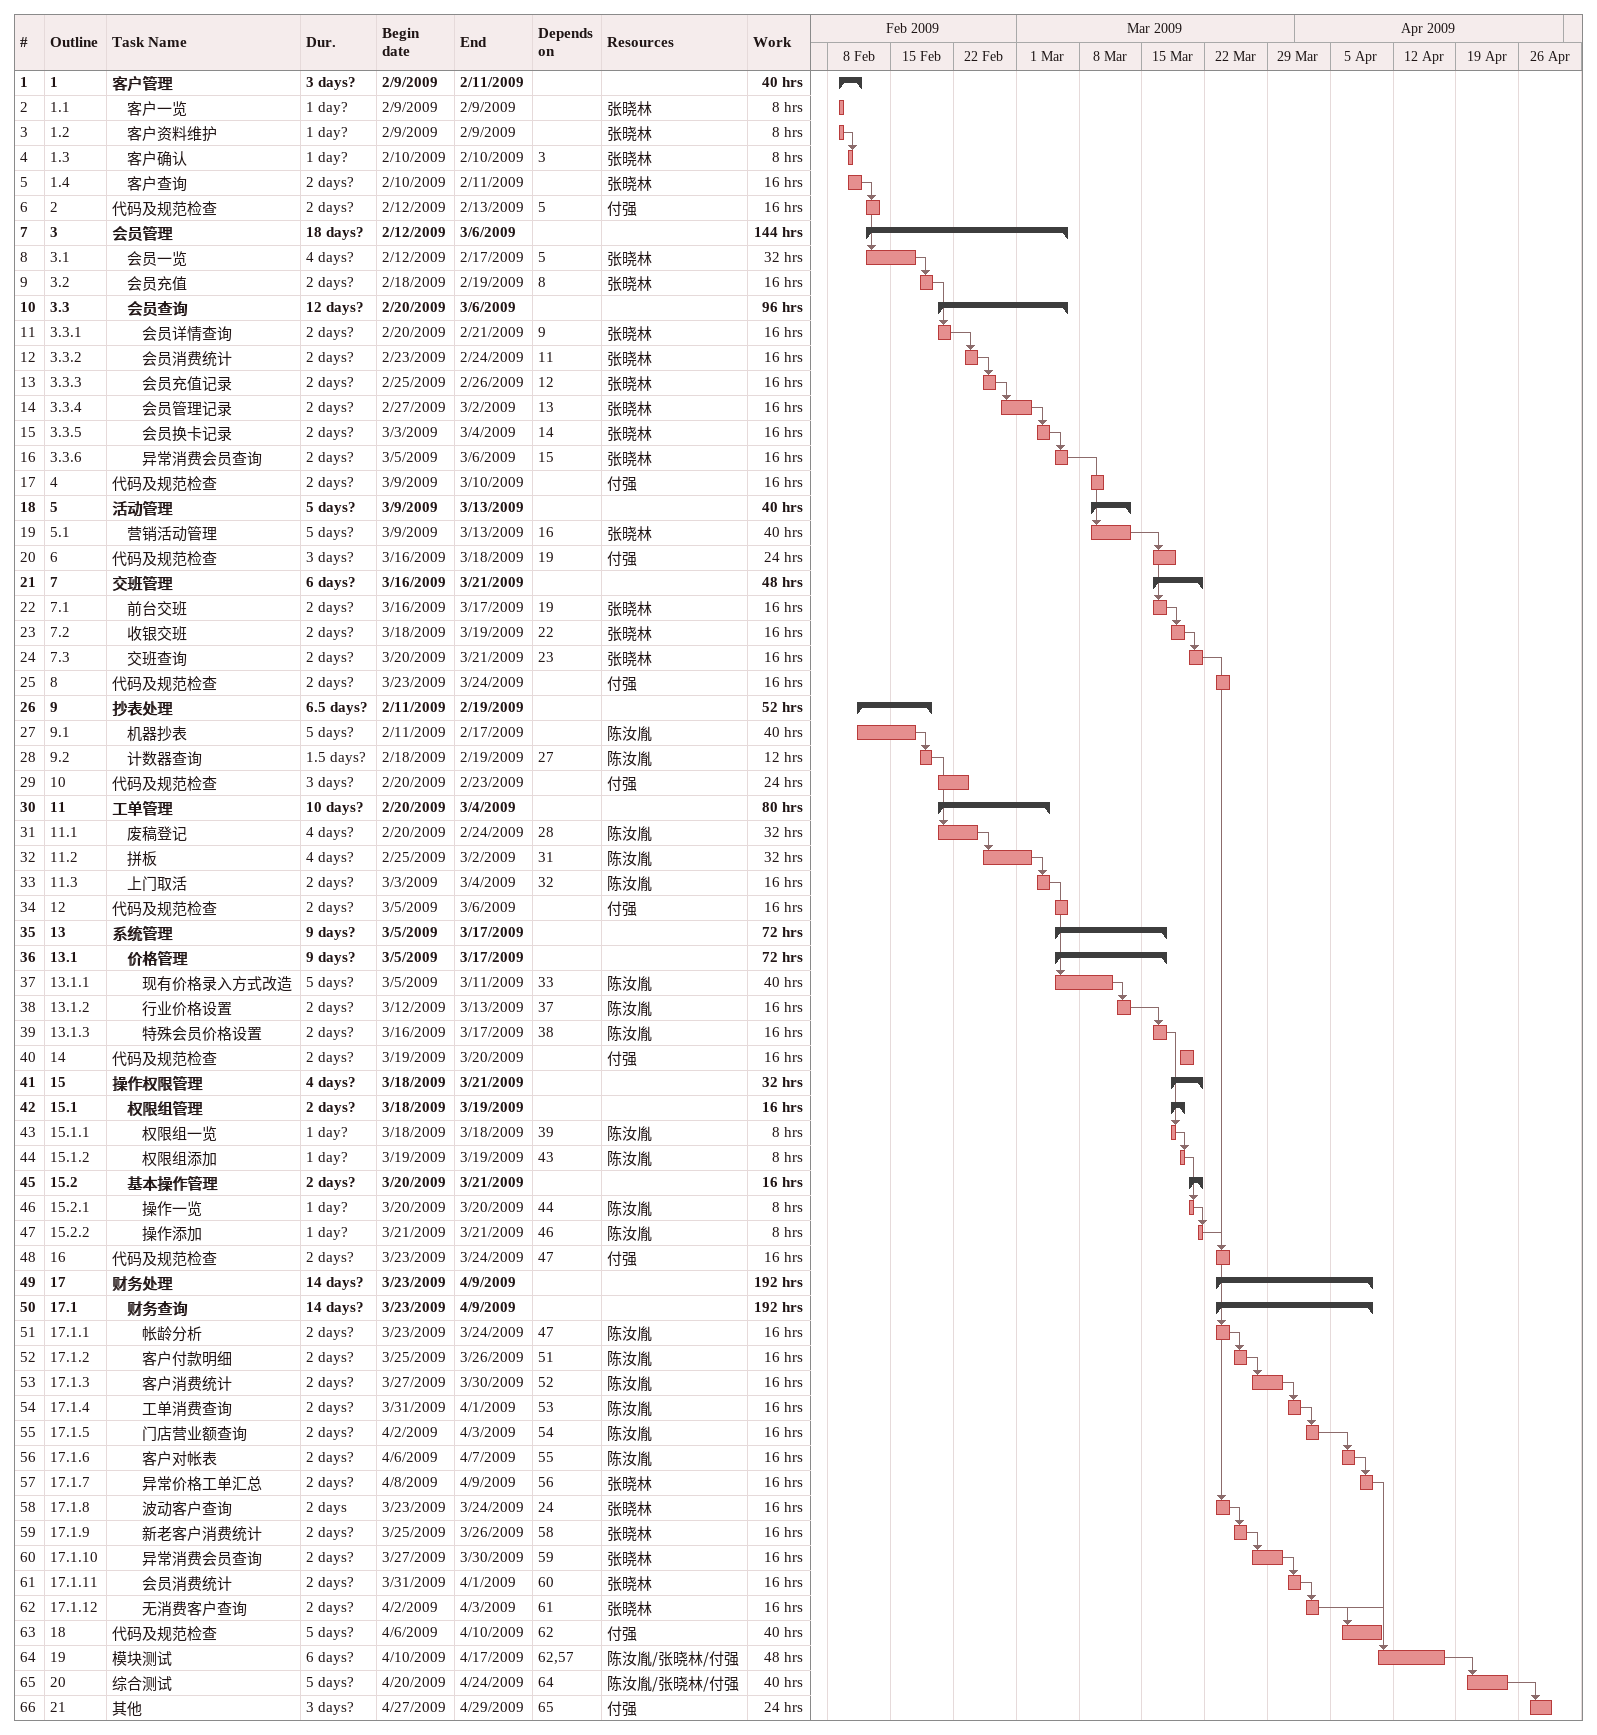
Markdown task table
| ID | WBS | Task | Duration | Start | Finish | Predecessors | Resources | Work (h) |
|---|---|---|---|---|---|---|---|---|
| 1 | 1 | **客户管理** | 3d? | 2009-02-09 | 2009-02-11 |  |  | 40 |
| 2 | 1.1 | 客户一览 | 1d? | 2009-02-09 | 2009-02-09 |  | 张晓林 | 8 |
| 3 | 1.2 | 客户资料维护 | 1d? | 2009-02-09 | 2009-02-09 |  | 张晓林 | 8 |
| 4 | 1.3 | 客户确认 | 1d? | 2009-02-10 | 2009-02-10 | 3 | 张晓林 | 8 |
| 5 | 1.4 | 客户查询 | 2d? | 2009-02-10 | 2009-02-11 |  | 张晓林 | 16 |
| 6 | 2 | 代码及规范检查 | 2d? | 2009-02-12 | 2009-02-13 | 5 | 付强 | 16 |
| 7 | 3 | **会员管理** | 18d? | 2009-02-12 | 2009-03-06 |  |  | 144 |
| 8 | 3.1 | 会员一览 | 4d? | 2009-02-12 | 2009-02-17 | 5 | 张晓林 | 32 |
| 9 | 3.2 | 会员充值 | 2d? | 2009-02-18 | 2009-02-19 | 8 | 张晓林 | 16 |
| 10 | 3.3 | **会员查询** | 12d? | 2009-02-20 | 2009-03-06 |  |  | 96 |
| 11 | 3.3.1 | 会员详情查询 | 2d? | 2009-02-20 | 2009-02-21 | 9 | 张晓林 | 16 |
| 12 | 3.3.2 | 会员消费统计 | 2d? | 2009-02-23 | 2009-02-24 | 11 | 张晓林 | 16 |
| 13 | 3.3.3 | 会员充值记录 | 2d? | 2009-02-25 | 2009-02-26 | 12 | 张晓林 | 16 |
| 14 | 3.3.4 | 会员管理记录 | 2d? | 2009-02-27 | 2009-03-02 | 13 | 张晓林 | 16 |
| 15 | 3.3.5 | 会员换卡记录 | 2d? | 2009-03-03 | 2009-03-04 | 14 | 张晓林 | 16 |
| 16 | 3.3.6 | 异常消费会员查询 | 2d? | 2009-03-05 | 2009-03-06 | 15 | 张晓林 | 16 |
| 17 | 4 | 代码及规范检查 | 2d? | 2009-03-09 | 2009-03-10 |  | 付强 | 16 |
| 18 | 5 | **活动管理** | 5d? | 2009-03-09 | 2009-03-13 |  |  | 40 |
| 19 | 5.1 | 营销活动管理 | 5d? | 2009-03-09 | 2009-03-13 | 16 | 张晓林 | 40 |
| 20 | 6 | 代码及规范检查 | 3d? | 2009-03-16 | 2009-03-18 | 19 | 付强 | 24 |
| 21 | 7 | **交班管理** | 6d? | 2009-03-16 | 2009-03-21 |  |  | 48 |
| 22 | 7.1 | 前台交班 | 2d? | 2009-03-16 | 2009-03-17 | 19 | 张晓林 | 16 |
| 23 | 7.2 | 收银交班 | 2d? | 2009-03-18 | 2009-03-19 | 22 | 张晓林 | 16 |
| 24 | 7.3 | 交班查询 | 2d? | 2009-03-20 | 2009-03-21 | 23 | 张晓林 | 16 |
| 25 | 8 | 代码及规范检查 | 2d? | 2009-03-23 | 2009-03-24 |  | 付强 | 16 |
| 26 | 9 | **抄表处理** | 6.5d? | 2009-02-11 | 2009-02-19 |  |  | 52 |
| 27 | 9.1 | 机器抄表 | 5d? | 2009-02-11 | 2009-02-17 |  | 陈汝胤 | 40 |
| 28 | 9.2 | 计数器查询 | 1.5d? | 2009-02-18 | 2009-02-19 | 27 | 陈汝胤 | 12 |
| 29 | 10 | 代码及规范检查 | 3d? | 2009-02-20 | 2009-02-23 |  | 付强 | 24 |
| 30 | 11 | **工单管理** | 10d? | 2009-02-20 | 2009-03-04 |  |  | 80 |
| 31 | 11.1 | 废稿登记 | 4d? | 2009-02-20 | 2009-02-24 | 28 | 陈汝胤 | 32 |
| 32 | 11.2 | 拼板 | 4d? | 2009-02-25 | 2009-03-02 | 31 | 陈汝胤 | 32 |
| 33 | 11.3 | 上门取活 | 2d? | 2009-03-03 | 2009-03-04 | 32 | 陈汝胤 | 16 |
| 34 | 12 | 代码及规范检查 | 2d? | 2009-03-05 | 2009-03-06 |  | 付强 | 16 |
| 35 | 13 | **系统管理** | 9d? | 2009-03-05 | 2009-03-17 |  |  | 72 |
| 36 | 13.1 | **价格管理** | 9d? | 2009-03-05 | 2009-03-17 |  |  | 72 |
| 37 | 13.1.1 | 现有价格录入方式改造 | 5d? | 2009-03-05 | 2009-03-11 | 33 | 陈汝胤 | 40 |
| 38 | 13.1.2 | 行业价格设置 | 2d? | 2009-03-12 | 2009-03-13 | 37 | 陈汝胤 | 16 |
| 39 | 13.1.3 | 特殊会员价格设置 | 2d? | 2009-03-16 | 2009-03-17 | 38 | 陈汝胤 | 16 |
| 40 | 14 | 代码及规范检查 | 2d? | 2009-03-19 | 2009-03-20 |  | 付强 | 16 |
| 41 | 15 | **操作权限管理** | 4d? | 2009-03-18 | 2009-03-21 |  |  | 32 |
| 42 | 15.1 | **权限组管理** | 2d? | 2009-03-18 | 2009-03-19 |  |  | 16 |
| 43 | 15.1.1 | 权限组一览 | 1d? | 2009-03-18 | 2009-03-18 | 39 | 陈汝胤 | 8 |
| 44 | 15.1.2 | 权限组添加 | 1d? | 2009-03-19 | 2009-03-19 | 43 | 陈汝胤 | 8 |
| 45 | 15.2 | **基本操作管理** | 2d? | 2009-03-20 | 2009-03-21 |  |  | 16 |
| 46 | 15.2.1 | 操作一览 | 1d? | 2009-03-20 | 2009-03-20 | 44 | 陈汝胤 | 8 |
| 47 | 15.2.2 | 操作添加 | 1d? | 2009-03-21 | 2009-03-21 | 46 | 陈汝胤 | 8 |
| 48 | 16 | 代码及规范检查 | 2d? | 2009-03-23 | 2009-03-24 | 47 | 付强 | 16 |
| 49 | 17 | **财务处理** | 14d? | 2009-03-23 | 2009-04-09 |  |  | 192 |
| 50 | 17.1 | **财务查询** | 14d? | 2009-03-23 | 2009-04-09 |  |  | 192 |
| 51 | 17.1.1 | 帐龄分析 | 2d? | 2009-03-23 | 2009-03-24 | 47 | 陈汝胤 | 16 |
| 52 | 17.1.2 | 客户付款明细 | 2d? | 2009-03-25 | 2009-03-26 | 51 | 陈汝胤 | 16 |
| 53 | 17.1.3 | 客户消费统计 | 2d? | 2009-03-27 | 2009-03-30 | 52 | 陈汝胤 | 16 |
| 54 | 17.1.4 | 工单消费查询 | 2d? | 2009-03-31 | 2009-04-01 | 53 | 陈汝胤 | 16 |
| 55 | 17.1.5 | 门店营业额查询 | 2d? | 2009-04-02 | 2009-04-03 | 54 | 陈汝胤 | 16 |
| 56 | 17.1.6 | 客户对帐表 | 2d? | 2009-04-06 | 2009-04-07 | 55 | 陈汝胤 | 16 |
| 57 | 17.1.7 | 异常价格工单汇总 | 2d? | 2009-04-08 | 2009-04-09 | 56 | 张晓林 | 16 |
| 58 | 17.1.8 | 波动客户查询 | 2d | 2009-03-23 | 2009-03-24 | 24 | 张晓林 | 16 |
| 59 | 17.1.9 | 新老客户消费统计 | 2d? | 2009-03-25 | 2009-03-26 | 58 | 张晓林 | 16 |
| 60 | 17.1.10 | 异常消费会员查询 | 2d? | 2009-03-27 | 2009-03-30 | 59 | 张晓林 | 16 |
| 61 | 17.1.11 | 会员消费统计 | 2d? | 2009-03-31 | 2009-04-01 | 60 | 张晓林 | 16 |
| 62 | 17.1.12 | 无消费客户查询 | 2d? | 2009-04-02 | 2009-04-03 | 61 | 张晓林 | 16 |
| 63 | 18 | 代码及规范检查 | 5d? | 2009-04-06 | 2009-04-10 | 62 | 付强 | 40 |
| 64 | 19 | 模块测试 | 6d? | 2009-04-10 | 2009-04-17 | 62, 57 | 陈汝胤/张晓林/付强 | 48 |
| 65 | 20 | 综合测试 | 5d? | 2009-04-20 | 2009-04-24 | 64 | 陈汝胤/张晓林/付强 | 40 |
| 66 | 21 | 其他 | 3d? | 2009-04-27 | 2009-04-29 | 65 | 付强 | 24 |
